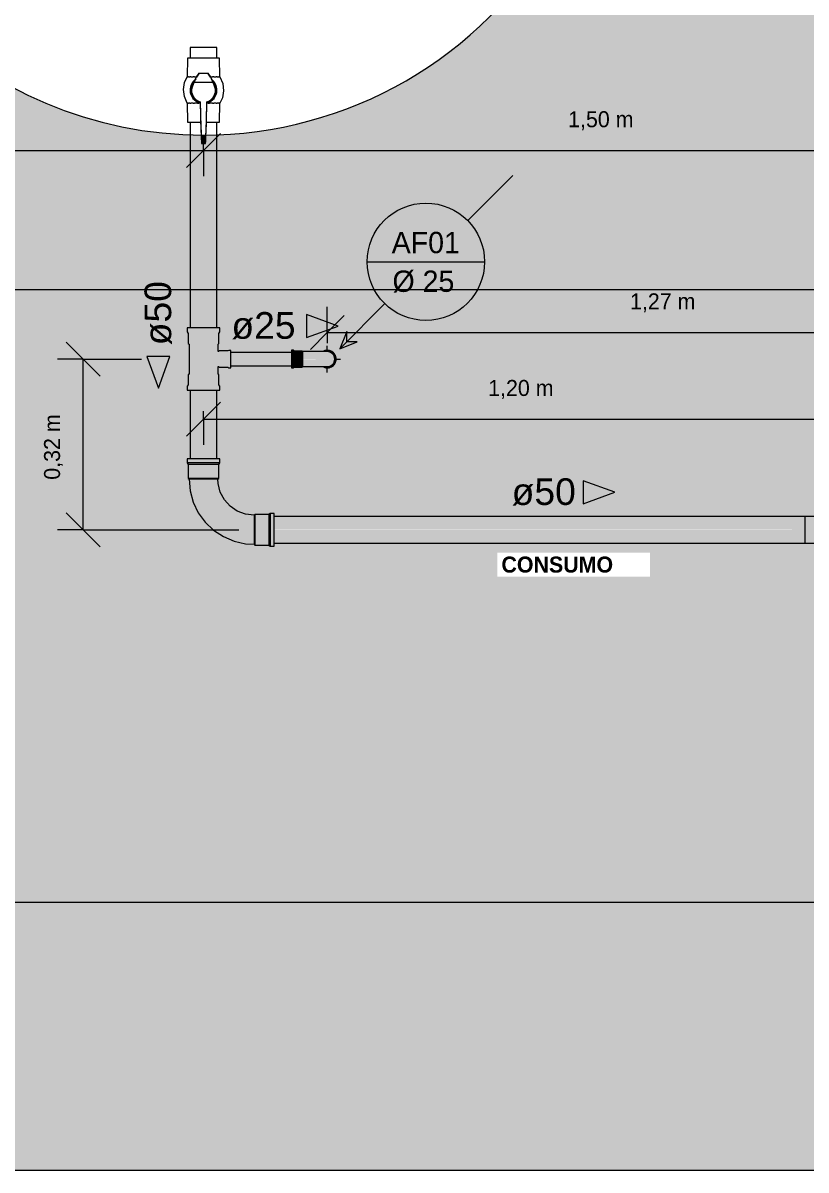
# Model space of a CAD drawing. Header units: metres. Extents: x 15 to 69.3, y -12.4 to 16.4.
# Drawn here: x 21.747 to 23.216, y 11.928 to 14.078 of the extents above; entities that cross this region are included whole.
import ezdxf

# ---------------------------------------------------------------- set-up
doc = ezdxf.new("R2010")
doc.units = ezdxf.units.M
for name, color, linetype, lineweight in [('A-ANNO-DIMS', 7, 'Continuous', 5), ('A-ANNO-DIMS-20', 7, 'Continuous', 5), ('A-ANNO-NOTE', 7, 'Continuous', 5), ('G-ANNO-SYMB', 7, 'Continuous', 5), ('G-ANNO-TEXT', 7, 'Continuous', 5), ('P-PIPE', 7, 'Continuous', 5), ('P-PIPE-CNTR', 7, 'Continuous', 5), ('P-PIPE-IDEN', 7, 'Continuous', 5), ('P-SANR-FIXT', 7, 'Continuous', 5)]:
    doc.layers.add(name, color=color, linetype=linetype, lineweight=lineweight)
doc.layers.add('A-FLOR', color=7, linetype='Continuous', lineweight=9, true_color=0x007f00)
doc.styles.add('Arial', font='arial.ttf', dxfattribs={"height": 0.05})
doc.styles.add('Century Gothic', font='GOTHIC.TTF', dxfattribs={"height": 0.04})
doc.styles.add('Century Gothic_1', font='GOTHIC.TTF', dxfattribs={"height": 0.03})
doc.styles.add('Century Gothic_B_1', font='GOTHICB.TTF', dxfattribs={"height": 0.03})
doc.dimstyles.new('Setores_1_5', dxfattribs={"dimscale": 0.3048, "dimtxt": 0.031325, "dimasz": 0.208333, "dimexe": 0.15748, "dimexo": 0.098425, "dimgap": 0.114829, "dimtad": 1, "dimrnd": 0.01, "dimzin": 0, "dimdsep": 46, "dimtxsty": 'Century Gothic_1', "dimblk1": 'OBLIQUE', "dimblk2": 'OBLIQUE', "dimsah": 1, "dimcen": 0.09, "dimazin": 0, "dimtfac": 1, "dimtdec": 4, "dimtix": 1, "dimtmove": 0, "dimatfit": 3, "dimfxl": 1, "dimtvp": 1, "dimtolj": 1, "dimtzin": 0, "dimarcsym": 2})

# ---------------------------------------------------------------- blocks, each defined once
blk = doc.blocks.new('Caixa d_água de polietileno 1000 a 5000 Litros - Fortlev - 1000 L-3619391-NÍVEL CAIXA D_ÁGUA')
at = {"layer": 'P-SANR-FIXT', "color": 8, "true_color": 0x808080}
for radius, start, end in [(0.76, 360, 180), (0.1293, 360, 180), (0.1293, 180, 360), (0.76, 180, 360)]:
    blk.add_arc((0, 0), radius, start, end, dxfattribs=at)
blk = doc.blocks.new('AF_Soldavel_Curva 45_90 - Standard-3612645-NÍVEL CAIXA D_ÁGUA')
at = {"layer": 'P-PIPE', "true_color": 0xe06060}
for points in [[(0.0307, 0.1253), (0.0307, 0.1328), (-0.0308, 0.1328), (-0.0308, 0.1253), (0.0297, 0.1253)], [(0.0307, 0.1253), (-0.0308, 0.1253), (-0.0287, 0.1223), (0.0286, 0.1223), (0.0289, 0.1227)], [(0.0286, 0.0964), (0.0286, 0.1223), (-0.0287, 0.1223), (-0.0287, 0.0964), (0.0279, 0.0964)], [(0.0271, 0.0947), (-0.0272, 0.0947), (-0.0284, 0.0816), (-0.0323, 0.0689), (-0.0385, 0.0572), (-0.0469, 0.0469), (-0.0572, 0.0385), (-0.0689, 0.0323), (-0.0816, 0.0284), (-0.0947, 0.0269), (-0.0947, -0.0271), (-0.0757, -0.0256), (-0.0571, -0.0212), (-0.0394, -0.0139), (-0.0231, -0.0039), (-0.0086, 0.0086), (0.004, 0.0233), (0.0142, 0.0401), (0.0214, 0.0581), (0.0257, 0.0766), (0.0269, 0.0918)], [(0.0286, 0.0964), (-0.0284, 0.0962), (-0.0269, 0.0947), (0.0271, 0.0947), (0.0279, 0.0956)], [(-0.1253, -0.0308), (-0.1253, 0.0307), (-0.1328, 0.0307), (-0.1328, -0.0308), (-0.1282, -0.0308)], [(-0.1223, -0.0287), (-0.1223, 0.0286), (-0.1253, 0.0307), (-0.1253, -0.0308), (-0.1227, -0.0289)], [(-0.0964, -0.0269), (-0.0964, 0.0286), (-0.1223, 0.0286), (-0.1223, -0.0287), (-0.0964, -0.0287)], [(-0.0947, 0.0181), (-0.0947, 0.0271), (-0.0964, 0.0284), (-0.0964, -0.0287), (-0.0947, -0.0269), (-0.0947, 0.0177)]]:
    blk.add_hatch(color=13, dxfattribs=at).paths.add_polyline_path(points)
at = {"layer": 'P-PIPE'}
for p, q in [((-0.0308, 0.1328), (-0.0308, 0.1253)), ((0.0307, 0.1328), (-0.0308, 0.1328)), ((0.0307, 0.1253), (0.0307, 0.1328)), ((-0.0308, 0.1253), (-0.0287, 0.1223)), ((-0.0308, 0.1253), (0.0307, 0.1253)), ((-0.0287, 0.1223), (-0.0287, 0.0964)), ((-0.0287, 0.1223), (0.0286, 0.1223)), ((0.0286, 0.1223), (0.0307, 0.1253)), ((0.0286, 0.0964), (0.0286, 0.1223)), ((-0.0287, 0.0964), (-0.0272, 0.0947)), ((-0.0287, 0.0964), (0.0286, 0.0964)), ((-0.0272, 0.0947), (0.0271, 0.0947)), ((0.0271, 0.0947), (0.0286, 0.0964)), ((-0.1253, 0.0307), (-0.1328, 0.0307)), ((-0.1328, 0.0307), (-0.1328, -0.0308)), ((-0.1223, 0.0286), (-0.1253, 0.0307)), ((-0.1253, 0.0307), (-0.1253, -0.0308)), ((-0.0964, 0.0286), (-0.1223, 0.0286)), ((-0.1223, 0.0286), (-0.1223, -0.0287)), ((-0.0947, 0.0271), (-0.0964, 0.0286)), ((-0.0964, 0.0286), (-0.0964, -0.0287)), ((-0.0947, 0.0271), (-0.0947, -0.0272)), ((-0.1328, -0.0308), (-0.1253, -0.0308)), ((-0.1253, -0.0308), (-0.1223, -0.0287)), ((-0.1223, -0.0287), (-0.0964, -0.0287)), ((-0.0964, -0.0287), (-0.0947, -0.0272))]:
    blk.add_line(p, q, dxfattribs=at)
at = {"layer": 'P-PIPE', "flags": 128}
for points in [[(-0.0947, -0.0272), (-0.0729, -0.0252), (-0.0518, -0.0193), (-0.032, -0.0098), (-0.0143, 0.0031), (0.0008, 0.019), (0.0128, 0.0374), (0.0213, 0.0576), (0.0261, 0.079), (0.0271, 0.0947)], [(-0.0272, 0.0947), (-0.0291, 0.0785), (-0.0349, 0.0633), (-0.0442, 0.0499), (-0.0564, 0.0391), (-0.0709, 0.0315), (-0.0867, 0.0276), (-0.0947, 0.0271)]]:
    blk.add_lwpolyline(points, dxfattribs=at)
blk = doc.blocks.new('AF_Soldavel_Curva 45_90 - Standard-V15-NÍVEL CAIXA D_ÁGUA')
at = {"layer": 'P-PIPE', "true_color": 0xe06060}
for points in [[(17.1794, 13.4478), (17.1794, 13.4641), (17.1754, 13.4643), (17.1754, 13.4478)], [(17.1808, 13.4478), (17.1806, 13.4629), (17.1794, 13.4639), (17.1794, 13.4478)], [(17.1823, 13.4478), (17.1958, 13.4478), (17.1958, 13.4627), (17.1808, 13.4627), (17.1808, 13.4478)], [(17.1969, 13.4478), (17.1967, 13.4618), (17.1958, 13.4627), (17.1958, 13.4478)], [(17.2484, 13.4478), (17.2569, 13.4478), (17.2557, 13.4531), (17.2536, 13.4568), (17.2497, 13.46), (17.2442, 13.4617), (17.2386, 13.4617), (17.2353, 13.4618), (17.2219, 13.4618), (17.1969, 13.4616), (17.1969, 13.4478), (17.2468, 13.4478)], [(17.2579, 13.4478), (17.2593, 13.4478), (17.2583, 13.4534), (17.2553, 13.4585), (17.2511, 13.4621), (17.2454, 13.4641), (17.2396, 13.4639), (17.2342, 13.4618), (17.2379, 13.4618), (17.2404, 13.4627), (17.246, 13.4625), (17.2504, 13.4609), (17.2544, 13.4575), (17.2571, 13.4526), (17.2575, 13.4502)], [(17.2569, 13.4478), (17.2579, 13.4478), (17.257, 13.453), (17.254, 13.4578), (17.2498, 13.4611), (17.2452, 13.4627), (17.2396, 13.4625), (17.2381, 13.4617), (17.246, 13.4613), (17.2501, 13.4598), (17.2537, 13.4566), (17.2561, 13.4521), (17.2565, 13.4499)], [(17.1754, 13.4313), (17.1794, 13.4316), (17.1794, 13.4478), (17.1754, 13.4478), (17.1754, 13.4316)], [(17.1794, 13.4316), (17.1808, 13.4329), (17.1808, 13.4478), (17.1794, 13.4478), (17.1794, 13.4325)], [(17.1808, 13.4329), (17.1958, 13.4329), (17.1958, 13.4478), (17.1808, 13.4478), (17.1808, 13.4335)], [(17.1958, 13.4329), (17.1969, 13.434), (17.1969, 13.4478), (17.1958, 13.4478), (17.1958, 13.4338)], [(17.2261, 13.4338), (17.2452, 13.434), (17.2507, 13.4364), (17.2539, 13.4393), (17.256, 13.443), (17.2569, 13.4478), (17.1969, 13.4476), (17.1969, 13.434), (17.2219, 13.4338), (17.2252, 13.4338)], [(17.2399, 13.4316), (17.246, 13.4317), (17.2514, 13.4338), (17.2557, 13.4376), (17.2583, 13.4422), (17.2593, 13.4478), (17.2579, 13.4478), (17.2567, 13.4422), (17.2544, 13.4381), (17.2498, 13.4345), (17.2452, 13.4329), (17.2396, 13.4332), (17.2376, 13.4339), (17.2343, 13.4338), (17.2346, 13.4335), (17.2399, 13.4316)], [(17.2402, 13.4329), (17.246, 13.4332), (17.2504, 13.4347), (17.2544, 13.4381), (17.257, 13.4426), (17.2579, 13.4478), (17.2569, 13.4478), (17.2557, 13.4425), (17.2536, 13.4388), (17.2498, 13.4356), (17.2452, 13.434), (17.2386, 13.4339), (17.2379, 13.4338), (17.2399, 13.4331)]]:
    blk.add_hatch(color=13, dxfattribs=at).paths.add_polyline_path(points)
at = {"layer": 'P-PIPE'}
for p, q in [((17.1794, 13.4643), (17.1754, 13.4643)), ((17.1754, 13.4643), (17.1754, 13.4478)), ((17.1808, 13.4629), (17.1794, 13.4643)), ((17.1794, 13.4478), (17.1794, 13.4643)), ((17.1958, 13.4629), (17.1808, 13.4629)), ((17.1808, 13.4478), (17.1808, 13.4629)), ((17.1969, 13.4618), (17.1958, 13.4629)), ((17.1958, 13.4478), (17.1958, 13.4629)), ((17.1969, 13.4478), (17.1969, 13.4618)), ((17.1754, 13.4478), (17.1754, 13.4313)), ((17.1794, 13.4313), (17.1794, 13.4478)), ((17.1808, 13.4327), (17.1808, 13.4478)), ((17.1958, 13.4327), (17.1958, 13.4478)), ((17.1969, 13.4338), (17.1969, 13.4478)), ((17.1754, 13.4313), (17.1794, 13.4313)), ((17.1794, 13.4313), (17.1808, 13.4327)), ((17.1808, 13.4327), (17.1958, 13.4327)), ((17.1958, 13.4327), (17.1969, 13.4338))]:
    blk.add_line(p, q, dxfattribs=at)
at = {"layer": 'P-PIPE', "flags": 128}
for points in [[(17.2428, 13.4618), (17.2408, 13.4618), (17.2351, 13.4618), (17.2261, 13.4618), (17.2146, 13.4618), (17.2016, 13.4618), (17.1969, 13.4618)], [(17.1969, 13.4338), (17.2102, 13.4338), (17.2223, 13.4338), (17.2323, 13.4338), (17.2393, 13.4338), (17.2426, 13.4338), (17.2428, 13.4338)]]:
    blk.add_lwpolyline(points, dxfattribs=at)
at = {"layer": 'P-PIPE'}
for radius, start, end in [(0.0165, 101.9728, 121.6639), (0.0165, 0, 121.5867), (0.0151, 0, 110.5226), (0.0165, 83.3047, 96.6826), (0.014, 0, 93.0297), (0.0165, 41.9697, 78.018), (0.0165, 238.4133, 0), (0.0151, 249.4774, 0), (0.014, 266.9703, 0), (0.0165, 23.3004, 36.6783), (0.0165, 323.3217, 336.6996), (0.0165, 0, 18.0137), (0.0165, 341.9863, 0), (0.0165, 238.3361, 258.0272), (0.0165, 263.3174, 276.6953), (0.0165, 281.982, 318.0303)]:
    blk.add_arc((17.2428, 13.4478), radius, start, end, dxfattribs=at)
blk = doc.blocks.new('AF_Registro Esfera VS Compacto - Soldável - 50 mm-3437326-NÍVEL CAIXA D_ÁGUA')
at = {"layer": 'P-PIPE', "true_color": 0xe06060}
blk.add_hatch(color=13, dxfattribs=at).paths.add_polyline_path([(-0.1, -0.0039), (-0.0841, -0.0045), (-0.0842, 0.0008), (-0.0842, 0.0045), (-0.1, 0.0039), (-0.1, 0)])
at = {"layer": 'P-PIPE', "color": 8, "true_color": 0x808080}
for p, q in [((-0.0247, 0.0306), (-0.0599, 0.0299)), ((-0.0599, 0.0299), (-0.0599, 0.0054)), ((-0.0247, 0.0293), (-0.0247, 0.0306)), ((-0.0247, 0.0291), (-0.0247, 0.0284)), ((-0.0247, 0.0255), (-0.0247, 0.0284)), ((-0.0247, 0.0255), (-0.0247, 0.0236)), ((-0.0247, 0.0195), (-0.0247, 0.0236)), ((0.0599, 0.0299), (0.0247, 0.0306)), ((0.0247, 0.0306), (0.0247, 0.0293)), ((0.0247, 0.0284), (0.0247, 0.0291)), ((0.0247, 0.0284), (0.0247, 0.0255)), ((0.0247, 0.0236), (0.0247, 0.0255)), ((0.0247, 0.0236), (0.0247, 0.0195)), ((0.0599, 0), (0.0599, 0.0299)), ((-0.0248, 0.0062), (-0.023, 0.0062)), ((-0.0247, 0.0195), (-0.0247, 0.0168)), ((-0.0247, 0.0115), (-0.0247, 0.0169)), ((-0.0247, 0.0115), (-0.0247, 0.0088)), ((-0.0247, 0.0062), (-0.0247, 0.0088)), ((-0.0227, 0.0062), (-0.0219, 0.0062)), ((0.0143, -0.018), (0.0143, 0.018)), ((0.0247, 0.0168), (0.0247, 0.0195)), ((0.0247, 0.0169), (0.0247, 0.0128)), ((0.032, 0.008), (0.032, -0.008)), ((-0.0841, -0.0046), (-0.0794, -0.0047)), ((-0.0794, -0.0047), (-0.0588, -0.0054)), ((-0.0599, -0.0054), (-0.0599, -0.0299)), ((-0.023, -0.0062), (-0.0248, -0.0062)), ((-0.0247, -0.009), (-0.0247, -0.0062)), ((-0.0247, -0.0088), (-0.0247, -0.0115)), ((-0.0247, -0.0169), (-0.0247, -0.0115)), ((-0.0247, -0.0168), (-0.0247, -0.0195)), ((-0.0247, -0.0234), (-0.0247, -0.0195)), ((-0.0219, -0.0062), (-0.0227, -0.0062)), ((0.0247, -0.0128), (0.0247, -0.0169)), ((0.0247, -0.0195), (0.0247, -0.0168)), ((0.0247, -0.0195), (0.0247, -0.0234)), ((0.0599, -0.0299), (0.0599, 0)), ((-0.0599, -0.0299), (-0.0247, -0.0306)), ((-0.0247, -0.0234), (-0.0247, -0.0255)), ((-0.0247, -0.0284), (-0.0247, -0.0255)), ((-0.0247, -0.0284), (-0.0247, -0.0291)), ((-0.0247, -0.0306), (-0.0247, -0.0292)), ((0.0247, -0.0255), (0.0247, -0.0234)), ((0.0247, -0.0255), (0.0247, -0.0284)), ((0.0247, -0.0291), (0.0247, -0.0284)), ((0.0247, -0.0292), (0.0247, -0.0306)), ((0.0247, -0.0306), (0.0599, -0.0299))]:
    blk.add_line(p, q, dxfattribs=at)
at = {"layer": 'P-PIPE'}
for p, q in [((-0.0841, 0.0046), (-0.1, 0.0039)), ((-0.1, 0.0039), (-0.1, -0.0039)), ((-0.1, -0.0039), (-0.0841, -0.0046))]:
    blk.add_line(p, q, dxfattribs=at)
at = {"layer": 'P-PIPE', "color": 8, "true_color": 0x808080, "flags": 128}
for points in [[(-0.0247, 0.0306), (-0.0123, 0.036), (0.0011, 0.0377), (0.0145, 0.0354), (0.0247, 0.0306)], [(-0.0588, 0.0054), (-0.0794, 0.0047), (-0.0841, 0.0046)], [(-0.0248, 0.0062), (-0.025, 0.0062), (-0.0252, 0.0062)], [(-0.023, 0.0062), (-0.0228, 0.0062), (-0.0227, 0.0062)], [(0.0143, 0.018), (0.0234, 0.0135), (0.032, 0.008)], [(-0.0252, -0.0062), (-0.025, -0.0062), (-0.0248, -0.0062)], [(-0.0227, -0.0062), (-0.0228, -0.0062), (-0.023, -0.0062)], [(0.032, -0.008), (0.0234, -0.0135), (0.0143, -0.018)], [(0.0247, -0.0306), (0.0123, -0.036), (-0.0011, -0.0377), (-0.0145, -0.0354), (-0.0247, -0.0306)]]:
    blk.add_lwpolyline(points, dxfattribs=at)
at = {"layer": 'P-PIPE', "color": 8, "true_color": 0x808080}
for centre, radius, start, end in [((0, 0), 0.0252, 90, 165.7988), ((0, 0), 0.0247, 90, 165), ((0, 0), 0.0235, 90, 164.6524), ((0, 0), 0.0227, 90, 164.0827), ((0, 0), 0.0227, 103.7164, 108.1147), ((0, 0), 0.0252, 37.8085, 90), ((0, 0), 0.0247, 40.1521, 90), ((0, 0), 0.0235, 47.401, 90), ((-0.0213, -0.0657), 0.091, 66.9759, 76.4478), ((0.0326, -3.1755), 3.1822, 90.9798, 92.1006), ((0, 0), 0.0227, 145.9706, 150.3728), ((0, 0), 0.0227, 131.4802, 136.5805), ((0, 0), 0.0227, 117.5101, 122.6103), ((-0.0213, -0.0657), 0.091, 71.1467, 71.694), ((-0.0213, -0.0657), 0.091, 65.8457, 66.4788), ((-0.0213, -0.0657), 0.091, 62.1064, 65.2999), ((-0.0213, -0.0657), 0.091, 54.1178, 60.1568), ((0.0326, 3.1759), 3.1826, 267.8997, 269.0204), ((0, 0), 0.0252, 194.2014, 270), ((0, 0), 0.0247, 195, 270), ((0, 0), 0.0235, 195.3478, 270), ((0, 0), 0.0227, 195.9174, 270), ((0, 0), 0.0252, 270, 322.1915), ((0, 0), 0.0247, 270, 319.8479), ((0, 0), 0.0235, 270, 312.599), ((-0.0213, 0.0657), 0.091, 283.5522, 288.2373), ((-0.0213, 0.0657), 0.091, 288.2881, 293.0241), ((-0.0213, 0.0657), 0.091, 288.306, 288.8533), ((-0.0213, 0.0657), 0.091, 293.5212, 294.1543), ((-0.0213, 0.0657), 0.091, 294.7001, 297.8936), ((-0.0213, 0.0657), 0.091, 299.8432, 305.8822)]:
    blk.add_arc(centre, radius, start, end, dxfattribs=at)
at = {"layer": 'P-PIPE'}
for centre, radius, start, end in [((0.0326, -3.1755), 3.1822, 92.1006, 92.3874), ((0.0326, 3.1759), 3.1826, 267.613, 267.8997)]:
    blk.add_arc(centre, radius, start, end, dxfattribs=at)
at = {"layer": 'P-PIPE', "color": 8, "true_color": 0x808080}
for centre, major_axis, start_param, end_param in [((0.0326, -3.183), (0, 3.1897), 0.01813, 0.028664), ((0.0326, 3.1834), (0, 3.1901), 3.112933, 3.123466)]:
    blk.add_ellipse(centre, major_axis=major_axis, ratio=0.998823, start_param=start_param, end_param=end_param, dxfattribs=at)
for points in [[(0.0163, 0.0171), (0.0162, 0.0172), (0.016, 0.0172), (0.0159, 0.0173)], [(0.0167, 0.0169), (0.0166, 0.017), (0.0164, 0.0171), (0.0163, 0.0171)], [(0.0159, -0.0173), (0.016, -0.0172), (0.0162, -0.0172), (0.0163, -0.0171)], [(0.0163, -0.0171), (0.0164, -0.0171), (0.0166, -0.017), (0.0167, -0.0169)]]:
    blk.add_open_spline(points, degree=3, dxfattribs=at)
blk = doc.blocks.new('Marcador de Tubulação Circular Century 2 - Desce-874579-NÍVEL CAIXA D_ÁGUA')
at = {"layer": 'A-ANNO-NOTE'}
for p, q in [((0.01146, 0.00683), (0.00722, 0.00259)), ((-0.00221, -0.00127), (0.00879, -0.00127)), ((-0.00479, -0.00942), (-0.00056, -0.00519)), ((-0.00413, -0.0078), (-0.00479, -0.00942)), ((-0.00413, -0.00876), (-0.00413, -0.0078)), ((-0.00479, -0.00942), (-0.00316, -0.00876)), ((-0.00316, -0.00876), (-0.00413, -0.00876))]:
    blk.add_line(p, q, dxfattribs=at)
blk.add_circle((0.00329, -0.00127), 0.0055, dxfattribs=at)
blk = doc.blocks.new('Anotacao_Tuboseta - Fluxo 1-2612753-NÍVEL CAIXA D_ÁGUA')
at = {"layer": 'P-PIPE-IDEN'}
blk.add_hatch(color=256, dxfattribs=at).paths.add_polyline_path([(0, -0.00108), (0, 0.00108), (0.00297, 0)])
for p, q in [((0.00297, 0), (0, 0.00108)), ((0, 0.00108), (0, -0.00108)), ((0, -0.00108), (0.00297, 0))]:
    blk.add_line(p, q, dxfattribs=at)
blk = doc.blocks.new('Anotacao_Tuboseta - Fluxo 2-2612755-NÍVEL CAIXA D_ÁGUA')
at = {"layer": 'P-PIPE-IDEN'}
blk.add_hatch(color=256, dxfattribs=at).paths.add_polyline_path([(0, -0.00108), (-0.00297, 0), (0, 0.00108)])
for p, q in [((0, 0.00108), (-0.00297, 0)), ((0, -0.00108), (0, 0.00108)), ((-0.00297, 0), (0, -0.00108))]:
    blk.add_line(p, q, dxfattribs=at)
blk = doc.blocks.new('DIMBLOCK10-NÍVEL CAIXA D_ÁGUA')
at = {"layer": 'A-ANNO-DIMS-20', "lineweight": 25}
for p, q in [((20.2859, 13.8389), (20.3177, 13.8707)), ((22.0859, 13.8389), (22.1177, 13.8707)), ((20.2859, 13.8389), (20.2542, 13.8072)), ((22.0859, 13.8389), (22.0542, 13.8072))]:
    blk.add_line(p, q, dxfattribs=at)
at = {"layer": 'A-ANNO-DIMS-20'}
for p, q in [((20.2859, 13.8389), (20.2859, 13.8538)), ((22.0859, 13.8389), (22.0859, 13.8538)), ((20.2859, 13.8389), (22.0859, 13.8389)), ((20.2859, 13.8389), (20.2859, 13.7909)), ((22.0859, 13.8389), (22.0859, 13.7909))]:
    blk.add_line(p, q, dxfattribs=at)
at = {"layer": 'A-ANNO-DIMS-20', "color": 0, "insert": (21.1198, 13.9124), "char_height": 0.03, "width": 0.158714, "attachment_point": 1, "line_spacing_factor": 0.984502, "style": 'Century Gothic_1'}
blk.add_mtext('1,80 m', dxfattribs=at)
blk = doc.blocks.new('_Oblique')
at = {"color": 0, "linetype": 'ByBlock', "lineweight": -2}
blk.add_line((-0.5, -0.5), (0.5, 0.5), dxfattribs=at)
blk = doc.blocks.new('DIMBLOCK11-NÍVEL CAIXA D_ÁGUA')
at = {"layer": 'A-ANNO-DIMS-20', "lineweight": 25}
for p, q in [((22.0859, 13.8389), (22.1177, 13.8707)), ((23.5859, 13.8389), (23.6177, 13.8707)), ((22.0859, 13.8389), (22.0542, 13.8072)), ((23.5859, 13.8389), (23.5542, 13.8072))]:
    blk.add_line(p, q, dxfattribs=at)
at = {"layer": 'A-ANNO-DIMS-20'}
for p, q in [((22.0859, 13.8389), (22.0859, 13.8538)), ((23.5859, 13.8389), (23.5859, 13.8538)), ((22.0859, 13.8389), (23.5859, 13.8389)), ((22.0859, 13.8389), (22.0859, 13.7909)), ((23.5859, 13.8389), (23.5859, 13.7909))]:
    blk.add_line(p, q, dxfattribs=at)
at = {"layer": 'A-ANNO-DIMS-20', "color": 0, "insert": (22.7698, 13.9124), "char_height": 0.03, "width": 0.158714, "attachment_point": 1, "line_spacing_factor": 0.984502, "style": 'Century Gothic_1'}
blk.add_mtext('1,50 m', dxfattribs=at)
blk = doc.blocks.new('DIMBLOCK15-NÍVEL CAIXA D_ÁGUA')
at = {"layer": 'A-ANNO-DIMS-20', "lineweight": 25}
for p, q in [((22.0859, 13.3352), (22.1177, 13.367)), ((23.2859, 13.3352), (23.3177, 13.367)), ((22.0859, 13.3352), (22.0542, 13.3035)), ((23.2859, 13.3352), (23.2542, 13.3035))]:
    blk.add_line(p, q, dxfattribs=at)
at = {"layer": 'A-ANNO-DIMS-20'}
for p, q in [((22.0859, 13.3352), (22.0859, 13.3501)), ((22.0859, 13.3352), (23.2859, 13.3352)), ((22.0859, 13.3352), (22.0859, 13.2872)), ((23.2859, 13.3352), (23.2859, 13.3501)), ((23.2859, 13.3352), (23.2859, 13.2872))]:
    blk.add_line(p, q, dxfattribs=at)
at = {"layer": 'A-ANNO-DIMS-20', "color": 0, "insert": (22.6198, 13.4087), "char_height": 0.03, "width": 0.158714, "attachment_point": 1, "line_spacing_factor": 0.984502, "style": 'Century Gothic_1'}
blk.add_mtext('1,20 m', dxfattribs=at)
blk = doc.blocks.new('DIMBLOCK17-NÍVEL CAIXA D_ÁGUA')
at = {"layer": 'A-ANNO-DIMS-20', "lineweight": 25}
for p, q in [((21.8602, 13.4478), (21.8284, 13.4796)), ((21.8602, 13.4478), (21.8919, 13.4161)), ((21.8602, 13.1278), (21.8284, 13.1596)), ((21.8602, 13.1278), (21.8919, 13.0961))]:
    blk.add_line(p, q, dxfattribs=at)
at = {"layer": 'A-ANNO-DIMS-20'}
for p, q in [((21.8602, 13.4478), (21.8122, 13.4478)), ((21.8602, 13.1278), (21.8602, 13.4478)), ((21.8602, 13.4478), (21.9698, 13.4478)), ((21.8602, 13.1278), (21.8122, 13.1278)), ((21.8602, 13.1278), (22.1524, 13.1278))]:
    blk.add_line(p, q, dxfattribs=at)
at = {"layer": 'A-ANNO-DIMS-20', "color": 0, "insert": (21.7867, 13.2217), "char_height": 0.03, "width": 0.158714, "attachment_point": 1, "rotation": 90, "line_spacing_factor": 0.984502, "style": 'Century Gothic_1'}
blk.add_mtext('0,32 m', dxfattribs=at)
blk = doc.blocks.new('DIMBLOCK21-NÍVEL CAIXA D_ÁGUA')
at = {"layer": 'A-ANNO-DIMS-20'}
for p, q in [((22.3181, 13.4975), (22.3181, 13.5455)), ((23.5859, 13.4975), (23.5859, 13.5124)), ((22.3181, 13.4975), (23.5859, 13.4975)), ((22.3181, 13.4975), (22.3181, 13.4778)), ((23.5859, 13.4975), (23.5859, 13.4495))]:
    blk.add_line(p, q, dxfattribs=at)
at = {"layer": 'A-ANNO-DIMS-20', "lineweight": 25}
for p, q in [((22.3181, 13.4975), (22.3499, 13.5293)), ((23.5859, 13.4975), (23.6177, 13.5293)), ((22.3181, 13.4975), (22.2864, 13.4658)), ((23.5859, 13.4975), (23.5542, 13.4658))]:
    blk.add_line(p, q, dxfattribs=at)
at = {"layer": 'A-ANNO-DIMS-20', "color": 0, "insert": (22.8859, 13.571), "char_height": 0.03, "width": 0.158714, "attachment_point": 1, "line_spacing_factor": 0.984502, "style": 'Century Gothic_1'}
blk.add_mtext('1,27 m', dxfattribs=at)

msp = doc.modelspace()

# ---------------------------------------------------------------- hatches: boundary and pattern name
at = {"layer": 'A-FLOR', "true_color": 0x464646}
h = msp.add_hatch(color=49, dxfattribs=at)
h.paths.add_polyline_path([(21.9606, 11.9278), (23.4359, 11.9278), (23.4359, 12.2278), (23.5859, 12.2278), (23.5859, 13.2778), (23.2859, 13.2778), (23.2859, 13.4278), (23.5859, 13.4278), (23.5859, 14.6028), (23.1433, 14.6028), (23.1433, 14.5971), (23.1358, 14.5975), (23.1328, 14.5996), (23.1069, 14.5993), (23.1052, 14.6007), (23.1002, 14.6007), (23.0934, 14.598), (23.0923, 14.5979), (23.0909, 14.5975), (23.0895, 14.5975), (23.0859, 14.5971), (23.081, 14.5975), (23.0806, 14.5975), (23.0785, 14.598), (23.078, 14.5981), (23.0716, 14.6007), (23.0664, 14.6005), (23.0649, 14.5993), (23.057, 14.5993), (23.0568, 14.5992), (23.0387, 14.5993), (23.036, 14.5975), (23.0263, 14.5971), (23.0263, 14.6028), (22.8452, 14.6028), (22.8444, 14.5801), (22.84, 14.5326), (22.8325, 14.4854), (22.8221, 14.4388), (22.8088, 14.393), (22.7926, 14.348), (22.7736, 14.3042), (22.7519, 14.2617), (22.7276, 14.2206), (22.7008, 14.1811), (22.6715, 14.1434), (22.64, 14.1076), (22.6062, 14.0738), (22.5704, 14.0422), (22.5327, 14.013), (22.4932, 13.9861), (22.4521, 13.9618), (22.4095, 13.9401), (22.3657, 13.9212), (22.3208, 13.905), (22.275, 13.8917), (22.2284, 13.8813), (22.1812, 13.8738), (22.1338, 13.8693), (22.1109, 13.8686), (22.1109, 13.5063), (22.1167, 13.5063), (22.1167, 13.4988), (22.1146, 13.4958), (22.1146, 13.4769), (22.1131, 13.4758), (22.1131, 13.4614), (22.1139, 13.4614), (22.1139, 13.4618), (22.1156, 13.463), (22.1318, 13.463), (22.1331, 13.464), (22.1371, 13.4639), (22.1371, 13.4603), (22.2507, 13.4603), (22.2507, 13.4643), (22.2549, 13.4639), (22.2561, 13.4627), (22.2711, 13.4627), (22.2722, 13.4616), (22.2972, 13.4618), (22.3096, 13.4618), (22.3099, 13.4621), (22.3155, 13.4641), (22.3214, 13.4639), (22.3268, 13.4618), (22.331, 13.458), (22.3337, 13.453), (22.3346, 13.4478), (22.3333, 13.4416), (22.3306, 13.4371), (22.3264, 13.4335), (22.3206, 13.4316), (22.3149, 13.4317), (22.3085, 13.4338), (22.2972, 13.4338), (22.2721, 13.4338), (22.2711, 13.4329), (22.2561, 13.4329), (22.2547, 13.4316), (22.2507, 13.4313), (22.2507, 13.4353), (22.1371, 13.4353), (22.1371, 13.4316), (22.1331, 13.4316), (22.1317, 13.4326), (22.1156, 13.4326), (22.1139, 13.4338), (22.1139, 13.4342), (22.1129, 13.4342), (22.1131, 13.4335), (22.1131, 13.4198), (22.1146, 13.4187), (22.1146, 13.3998), (22.1167, 13.3968), (22.1167, 13.3893), (22.1109, 13.3893), (22.1109, 13.2606), (22.1167, 13.2606), (22.1167, 13.2531), (22.1146, 13.2501), (22.1144, 13.224), (22.1131, 13.2225), (22.1145, 13.209), (22.1182, 13.1967), (22.1247, 13.1848), (22.1329, 13.1748), (22.1431, 13.1663), (22.1548, 13.1601), (22.1675, 13.1563), (22.1807, 13.155), (22.1824, 13.1565), (22.2083, 13.1565), (22.2113, 13.1586), (22.2188, 13.1586), (22.2188, 13.1528), (23.2444, 13.1528), (23.257, 13.1429), (23.2634, 13.1429), (23.2654, 13.1449), (23.2694, 13.1449), (23.2694, 13.1403), (23.3501, 13.1403), (23.3501, 13.1443), (23.3541, 13.1441), (23.3555, 13.1427), (23.3705, 13.1427), (23.3716, 13.1416), (23.4035, 13.1418), (23.4089, 13.1418), (23.4092, 13.1421), (23.4148, 13.1441), (23.4207, 13.1439), (23.4257, 13.1421), (23.4303, 13.138), (23.433, 13.133), (23.434, 13.1278), (23.4326, 13.1216), (23.4301, 13.1172), (23.4257, 13.1135), (23.4199, 13.1116), (23.4142, 13.1117), (23.4089, 13.1138), (23.3799, 13.1139), (23.3714, 13.1138), (23.3705, 13.1129), (23.3555, 13.1129), (23.3541, 13.1116), (23.3501, 13.1113), (23.3501, 13.1153), (23.2694, 13.1153), (23.2694, 13.1107), (23.2654, 13.1107), (23.2634, 13.1127), (23.257, 13.1127), (23.2441, 13.1026), (22.2188, 13.1028), (22.2188, 13.0971), (22.2113, 13.0971), (22.2083, 13.0992), (22.1824, 13.0992), (22.1807, 13.1007), (22.1607, 13.1024), (22.143, 13.1066), (22.1254, 13.1139), (22.109, 13.1239), (22.0945, 13.1364), (22.0821, 13.1509), (22.0717, 13.1681), (22.0648, 13.1849), (22.0602, 13.2044), (22.0588, 13.2225), (22.0573, 13.2242), (22.0573, 13.2501), (22.0552, 13.2531), (22.0552, 13.2606), (22.0609, 13.2606), (22.0609, 13.3893), (22.0552, 13.3893), (22.0552, 13.3968), (22.0573, 13.3998), (22.0573, 13.4187), (22.0588, 13.4198), (22.0588, 13.4758), (22.0573, 13.4769), (22.0573, 13.4958), (22.0552, 13.4988), (22.0552, 13.5063), (22.0609, 13.5063), (22.0609, 13.8686), (22.0381, 13.8693), (21.9907, 13.8738), (21.9435, 13.8813), (21.8969, 13.8917), (21.8511, 13.905), (21.8062, 13.9212), (21.7624, 13.9401), (21.7198, 13.9618), (21.6787, 13.9861), (21.6392, 14.013), (21.6015, 14.0422), (21.5657, 14.0738), (21.5319, 14.1076), (21.5004, 14.1434), (21.4711, 14.1811), (21.4443, 14.2206), (21.42, 14.2617), (21.3983, 14.3042), (21.3793, 14.348), (21.3631, 14.393), (21.3498, 14.4388), (21.3394, 14.4854), (21.3319, 14.5326), (21.3274, 14.5801), (21.326, 14.6278), (21.3274, 14.6755), (21.3319, 14.7231), (21.3394, 14.7702), (21.3498, 14.8168), (21.3631, 14.8627), (21.3793, 14.9076), (21.3983, 14.9514), (21.42, 14.9939), (21.4443, 15.035), (21.4711, 15.0745), (21.5004, 15.1122), (21.5319, 15.1481), (21.5657, 15.1818), (21.6015, 15.2134), (21.6392, 15.2427), (21.6787, 15.2695), (21.7198, 15.2938), (21.7624, 15.3155), (21.8062, 15.3344), (21.8511, 15.3506), (21.8969, 15.3639), (21.9435, 15.3743), (21.9907, 15.3818), (22.0381, 15.3863), (22.0734, 15.3874), (22.0734, 15.5608), (22.0694, 15.5608), (22.0697, 15.5648), (22.0711, 15.5662), (22.0708, 15.5778), (20.4359, 15.5778), (20.4359, 15.2778), (20.2859, 15.2778), (20.2859, 13.4278), (20.5859, 13.4278), (20.5859, 13.2778), (20.2859, 13.2778), (20.2859, 12.2278), (20.4359, 12.2278), (20.4359, 11.9278), (20.5859, 11.9278)])
h.paths.add_polyline_path([(23.5859, 14.6528), (23.5859, 15.4278), (23.2859, 15.4278), (23.2859, 15.5778), (22.101, 15.5778), (22.1008, 15.5662), (22.1022, 15.5648), (22.1024, 15.5608), (22.0984, 15.5608), (22.0984, 15.3874), (22.1338, 15.3863), (22.1812, 15.3818), (22.2284, 15.3743), (22.275, 15.3639), (22.3208, 15.3506), (22.3657, 15.3344), (22.4095, 15.3155), (22.4521, 15.2938), (22.4932, 15.2695), (22.5327, 15.2427), (22.5704, 15.2134), (22.6062, 15.1818), (22.64, 15.1481), (22.6715, 15.1122), (22.7008, 15.0745), (22.7276, 15.035), (22.7519, 14.9939), (22.7736, 14.9514), (22.7926, 14.9076), (22.8088, 14.8627), (22.8221, 14.8168), (22.8325, 14.7702), (22.84, 14.7231), (22.8444, 14.6755), (22.8452, 14.6528), (23.0263, 14.6528), (23.0263, 14.6586), (23.0363, 14.6579), (23.039, 14.6561), (23.057, 14.6563), (23.0571, 14.6562), (23.0649, 14.6563), (23.0666, 14.655), (23.0724, 14.6552), (23.0785, 14.6576), (23.0796, 14.6577), (23.081, 14.6581), (23.083, 14.6582), (23.086, 14.6586), (23.0909, 14.6581), (23.0913, 14.6581), (23.0932, 14.6576), (23.0945, 14.6573), (23.1007, 14.6549), (23.1054, 14.655), (23.1069, 14.6563), (23.1328, 14.656), (23.1358, 14.6581), (23.1433, 14.6586), (23.1433, 14.6528), (23.545, 14.6528)])
at = {"layer": 'P-PIPE', "true_color": 0x00ffff}
for points in [[(22.0609, 13.5063), (22.0859, 13.5063), (22.0859, 13.852), (22.082, 13.852), (22.0814, 13.8679), (22.0609, 13.8686), (22.0609, 13.5157)], [(22.0859, 13.5063), (22.1109, 13.5063), (22.1108, 13.8686), (22.0904, 13.8678), (22.0899, 13.852), (22.0859, 13.852), (22.0859, 13.5157)], [(22.2507, 13.4478), (22.2507, 13.4603), (22.1371, 13.4602), (22.1371, 13.4478), (22.2412, 13.4478)], [(22.1371, 13.4353), (22.2507, 13.4354), (22.2507, 13.4478), (22.1371, 13.4478), (22.1371, 13.4354)], [(22.0616, 13.2606), (22.0859, 13.2606), (22.0859, 13.3893), (22.0609, 13.3893), (22.0609, 13.2606)], [(22.0859, 13.2606), (22.1109, 13.2606), (22.1108, 13.3893), (22.0859, 13.3893), (22.0859, 13.326)], [(23.1489, 13.1278), (23.2136, 13.1278), (23.2136, 13.1528), (22.2188, 13.1528), (22.2188, 13.1278), (23.0169, 13.1278)], [(22.2188, 13.1028), (23.2136, 13.1028), (23.2136, 13.1278), (22.2188, 13.1276), (22.2188, 13.1028)]]:
    msp.add_hatch(color=4, dxfattribs=at).paths.add_polyline_path(points)
at = {"layer": 'P-PIPE', "true_color": 0xe06060}
for points in [[(22.0859, 13.4988), (22.1167, 13.4988), (22.1167, 13.5063), (22.0552, 13.5063), (22.0552, 13.4988), (22.0859, 13.4988)], [(22.0573, 13.4958), (22.1146, 13.4958), (22.1167, 13.4988), (22.0552, 13.4988), (22.0571, 13.4962)], [(22.0573, 13.4769), (22.1146, 13.4769), (22.1146, 13.4958), (22.0573, 13.4958)], [(22.0858, 13.4758), (22.1131, 13.4758), (22.1146, 13.4769), (22.0573, 13.4769), (22.0591, 13.4758), (22.0812, 13.4758)], [(22.0588, 13.4478), (22.1094, 13.448), (22.1098, 13.4525), (22.1104, 13.4548), (22.1117, 13.4587), (22.1131, 13.4625), (22.1129, 13.4758), (22.0588, 13.4758), (22.0588, 13.4639)], [(22.1129, 13.4342), (22.1139, 13.4344), (22.1139, 13.4614), (22.1128, 13.4612), (22.1115, 13.4581), (22.1101, 13.4539), (22.1095, 13.4509), (22.1094, 13.4467), (22.1096, 13.4446), (22.1101, 13.4416), (22.1117, 13.4369), (22.1128, 13.4344)], [(22.1156, 13.4326), (22.1156, 13.463), (22.1139, 13.4618), (22.1139, 13.4338), (22.115, 13.4331)], [(22.1156, 13.4326), (22.1317, 13.4326), (22.1317, 13.463), (22.1156, 13.463), (22.1156, 13.4335)], [(22.1331, 13.4316), (22.133, 13.4639), (22.1317, 13.463), (22.1318, 13.4326), (22.1324, 13.4322)], [(22.1331, 13.4316), (22.1371, 13.4316), (22.1371, 13.464), (22.1331, 13.4639), (22.1331, 13.4322)], [(22.0995, 13.4198), (22.1131, 13.4198), (22.1129, 13.4342), (22.1115, 13.4375), (22.1101, 13.4417), (22.1095, 13.4454), (22.1091, 13.4478), (22.0588, 13.4478), (22.059, 13.4198), (22.0994, 13.4198)], [(22.1091, 13.4187), (22.1146, 13.4187), (22.1128, 13.4198), (22.0588, 13.4198), (22.0573, 13.4187), (22.1091, 13.4187)], [(22.0573, 13.3998), (22.1146, 13.3998), (22.1146, 13.4187), (22.0573, 13.4187), (22.0573, 13.4047)], [(22.1101, 13.3968), (22.1167, 13.3968), (22.1146, 13.3998), (22.0573, 13.3998), (22.0552, 13.3968), (22.1099, 13.3968)], [(22.0552, 13.3893), (22.1167, 13.3893), (22.1167, 13.3968), (22.0552, 13.3968), (22.0552, 13.3949)], [(23.2136, 13.1026), (23.2441, 13.1026), (23.2441, 13.153), (23.2136, 13.1528), (23.2136, 13.1028)]]:
    msp.add_hatch(color=13, dxfattribs=at).paths.add_polyline_path(points)

# ---------------------------------------------------------------- linework, layer by layer
at = {"layer": 'A-FLOR', "color": 9, "true_color": 0xaad4aa}
msp.add_line((20.4359, 11.9278), (23.4359, 11.9278), dxfattribs=at)
at = {"layer": 'G-ANNO-SYMB'}
for p, q in [((20.1295, 13.5781), (23.802, 13.5781)), ((20.1541, 12.43), (23.8266, 12.43))]:
    msp.add_line(p, q, dxfattribs=at)
at = {"layer": 'P-PIPE', "color": 8, "true_color": 0x808080}
for p, q in [((22.0609, 14.0318), (22.0609, 14.0119)), ((22.1109, 14.0318), (22.0609, 14.0318)), ((22.1109, 14.0119), (22.1109, 14.0318))]:
    msp.add_line(p, q, dxfattribs=at)
at = {"layer": 'P-PIPE'}
for p, q in [((22.0609, 13.8921), (22.0609, 13.5063)), ((22.1109, 13.5063), (22.1109, 13.8921)), ((22.0552, 13.5063), (22.0552, 13.4988)), ((22.1167, 13.5063), (22.0552, 13.5063)), ((22.1167, 13.4988), (22.1167, 13.5063)), ((22.0552, 13.4988), (22.0573, 13.4958)), ((22.0573, 13.4958), (22.0573, 13.4769)), ((22.1146, 13.4958), (22.1167, 13.4988)), ((22.1146, 13.4769), (22.1146, 13.4958)), ((22.0573, 13.4769), (22.0588, 13.4758)), ((22.0588, 13.4758), (22.0588, 13.4478)), ((22.1131, 13.4758), (22.1146, 13.4769)), ((22.1131, 13.4618), (22.1131, 13.4758)), ((22.1139, 13.4618), (22.1131, 13.4618)), ((22.1156, 13.463), (22.1139, 13.4618)), ((22.1317, 13.463), (22.1156, 13.463)), ((22.1331, 13.464), (22.1317, 13.463)), ((22.1371, 13.464), (22.1331, 13.464)), ((22.1371, 13.4316), (22.1371, 13.464)), ((22.2507, 13.4603), (22.1371, 13.4603)), ((22.0588, 13.4478), (22.0588, 13.4198)), ((22.0588, 13.4198), (22.0573, 13.4187)), ((22.0573, 13.4187), (22.0573, 13.3998)), ((22.1131, 13.4338), (22.1139, 13.4338)), ((22.1131, 13.4198), (22.1131, 13.4338)), ((22.1146, 13.4187), (22.1131, 13.4198)), ((22.1139, 13.4338), (22.1156, 13.4326)), ((22.1146, 13.3998), (22.1146, 13.4187)), ((22.1156, 13.4326), (22.1317, 13.4326)), ((22.1317, 13.4326), (22.1331, 13.4316)), ((22.1331, 13.4316), (22.1371, 13.4316)), ((22.1371, 13.4353), (22.2507, 13.4353)), ((22.0573, 13.3998), (22.0552, 13.3968)), ((22.0552, 13.3968), (22.0552, 13.3893)), ((22.1167, 13.3968), (22.1146, 13.3998)), ((22.1167, 13.3893), (22.1167, 13.3968)), ((22.0552, 13.3893), (22.1167, 13.3893)), ((22.0609, 13.3893), (22.0609, 13.2606)), ((22.1109, 13.2606), (22.1109, 13.3893)), ((23.2136, 13.1528), (22.2188, 13.1528)), ((23.2441, 13.153), (23.2136, 13.153)), ((23.2136, 13.153), (23.2136, 13.1026)), ((22.2188, 13.1028), (23.2136, 13.1028)), ((23.2136, 13.1026), (23.2441, 13.1026))]:
    msp.add_line(p, q, dxfattribs=at)
at = {"layer": 'P-PIPE-CNTR'}
for p, q in [((22.3181, 13.4627), (22.3181, 13.4728)), ((22.3332, 13.4478), (22.3431, 13.4478)), ((22.3181, 13.4228), (22.3181, 13.4329))]:
    msp.add_line(p, q, dxfattribs=at)

# ---------------------------------------------------------------- block references
at = {"layer": 'A-ANNO-NOTE', "xscale": 20, "yscale": 20, "zscale": 20}
msp.add_blockref('Marcador de Tubulação Circular Century 2 - Desce-874579-NÍVEL CAIXA D_ÁGUA', (22.4372, 13.6556), dxfattribs=at)
at = {"layer": 'P-PIPE', "color": 8, "true_color": 0x808080, "rotation": 90}
msp.add_blockref('AF_Registro Esfera VS Compacto - Soldável - 50 mm-3437326-NÍVEL CAIXA D_ÁGUA', (22.0859, 13.952), dxfattribs=at)
at = {"layer": 'P-PIPE'}
msp.add_blockref('AF_Soldavel_Curva 45_90 - Standard-V15-NÍVEL CAIXA D_ÁGUA', (5.0753, 0), dxfattribs=at)
at = {"layer": 'P-PIPE', "rotation": 270}
msp.add_blockref('AF_Soldavel_Curva 45_90 - Standard-3612645-NÍVEL CAIXA D_ÁGUA', (22.0859, 13.1278), dxfattribs=at)
at = {"layer": 'P-PIPE-IDEN', "xscale": 19.99999999999999, "yscale": 19.99999999999999, "zscale": 19.99999999999999}
for p in [(22.2793, 13.5097), (22.7979, 13.1982)]:
    msp.add_blockref('Anotacao_Tuboseta - Fluxo 1-2612753-NÍVEL CAIXA D_ÁGUA', p, dxfattribs=at)
at = {"layer": 'P-PIPE-IDEN', "xscale": 19.99999999999999, "yscale": 19.99999999999999, "zscale": 19.99999999999999, "rotation": 89.99999999999991}
msp.add_blockref('Anotacao_Tuboseta - Fluxo 2-2612755-NÍVEL CAIXA D_ÁGUA', (22.0014, 13.4525), dxfattribs=at)
at = {"layer": 'P-SANR-FIXT', "color": 8, "true_color": 0x808080, "rotation": 269.9999999999997}
msp.add_blockref('Caixa d_água de polietileno 1000 a 5000 Litros - Fortlev - 1000 L-3619391-NÍVEL CAIXA D_ÁGUA', (22.0859, 14.6278), dxfattribs=at)

# ---------------------------------------------------------------- texts
at = {"layer": 'A-ANNO-NOTE', "char_height": 0.04, "attachment_point": 1, "style": 'Century Gothic'}
for s, insert, width in [('AF01', (22.4389, 13.6863), 0.157131), ('Ø 25', (22.4404, 13.6138), 0.155527)]:
    msp.add_mtext(s, dxfattribs=dict(at, insert=insert, width=width))
at = {"layer": 'P-PIPE-IDEN', "insert": (21.9752, 13.4737), "char_height": 0.05, "width": 0.144304, "attachment_point": 1, "rotation": 90, "style": 'Arial'}
msp.add_mtext('ø50', dxfattribs=at)
at = {"layer": 'P-PIPE-IDEN', "char_height": 0.05, "width": 0.144304, "attachment_point": 1, "style": 'Arial'}
for s, insert in [('ø25', (22.1382, 13.5359)), ('ø50', (22.6639, 13.2244))]:
    msp.add_mtext(s, dxfattribs=dict(at, insert=insert))

# ---------------------------------------------------------------- dimensions: what is measured, and where the dimension line sits
at = {"layer": 'A-ANNO-DIMS'}
for base, p1, p2, override, picture, middle in [((22.0859, 13.8389), (20.2859, 13.8838), (22.0859, 13.8838), {"dimpost": '<>', "dimfxl": 1.8}, 'DIMBLOCK10-NÍVEL CAIXA D_ÁGUA', (21.1859, 13.8897)), ((23.5859, 13.8389), (22.0859, 13.8838), (23.5859, 13.8838), {"dimpost": '<>', "dimfxl": 1.5}, 'DIMBLOCK11-NÍVEL CAIXA D_ÁGUA', (22.8359, 13.8897)), ((23.5859, 13.4975), (22.3181, 13.4478), (23.5859, 13.5424), {"dimpost": '<>', "dimfxl": 1.271335}, 'DIMBLOCK21-NÍVEL CAIXA D_ÁGUA', (22.952, 13.5483)), ((23.2859, 13.3352), (22.0859, 13.3801), (23.2859, 13.3801), {"dimpost": '<>', "dimfxl": 1.2}, 'DIMBLOCK15-NÍVEL CAIXA D_ÁGUA', (22.6859, 13.386))]:
    dim = msp.add_linear_dim(base=base, p1=p1, p2=p2, dimstyle='Setores_1_5', override=override, dxfattribs=at)
    dim.commit()
    dim.dimension.update_dxf_attribs({"geometry": picture, "text_midpoint": middle})
dim = msp.add_linear_dim(base=(21.8602, 13.4478), p1=(22.1824, 13.1278), p2=(21.9998, 13.4478), angle=90, dimstyle='Setores_1_5', override={"dimpost": '<>', "dimfxl": 0.368443}, dxfattribs=at)
dim.commit()
dim.dimension.update_dxf_attribs({"geometry": 'DIMBLOCK17-NÍVEL CAIXA D_ÁGUA', "text_midpoint": (21.8094, 13.2878)})

# ---------------------------------------------------------------- next in the draw order: texts
at = {"layer": 'G-ANNO-TEXT', "color": 1, "true_color": 0xff0000, "insert": (22.6447, 13.0777), "char_height": 0.03, "width": 0.27097, "attachment_point": 1, "style": 'Century Gothic_B_1', "bg_fill": 3, "box_fill_scale": 1.25, "bg_fill_color": 256, "bg_fill_true_color": 13158600, "bg_fill_transparency": 0}
msp.add_mtext('CONSUMO', dxfattribs=at)

doc.saveas('drawing.dxf')
